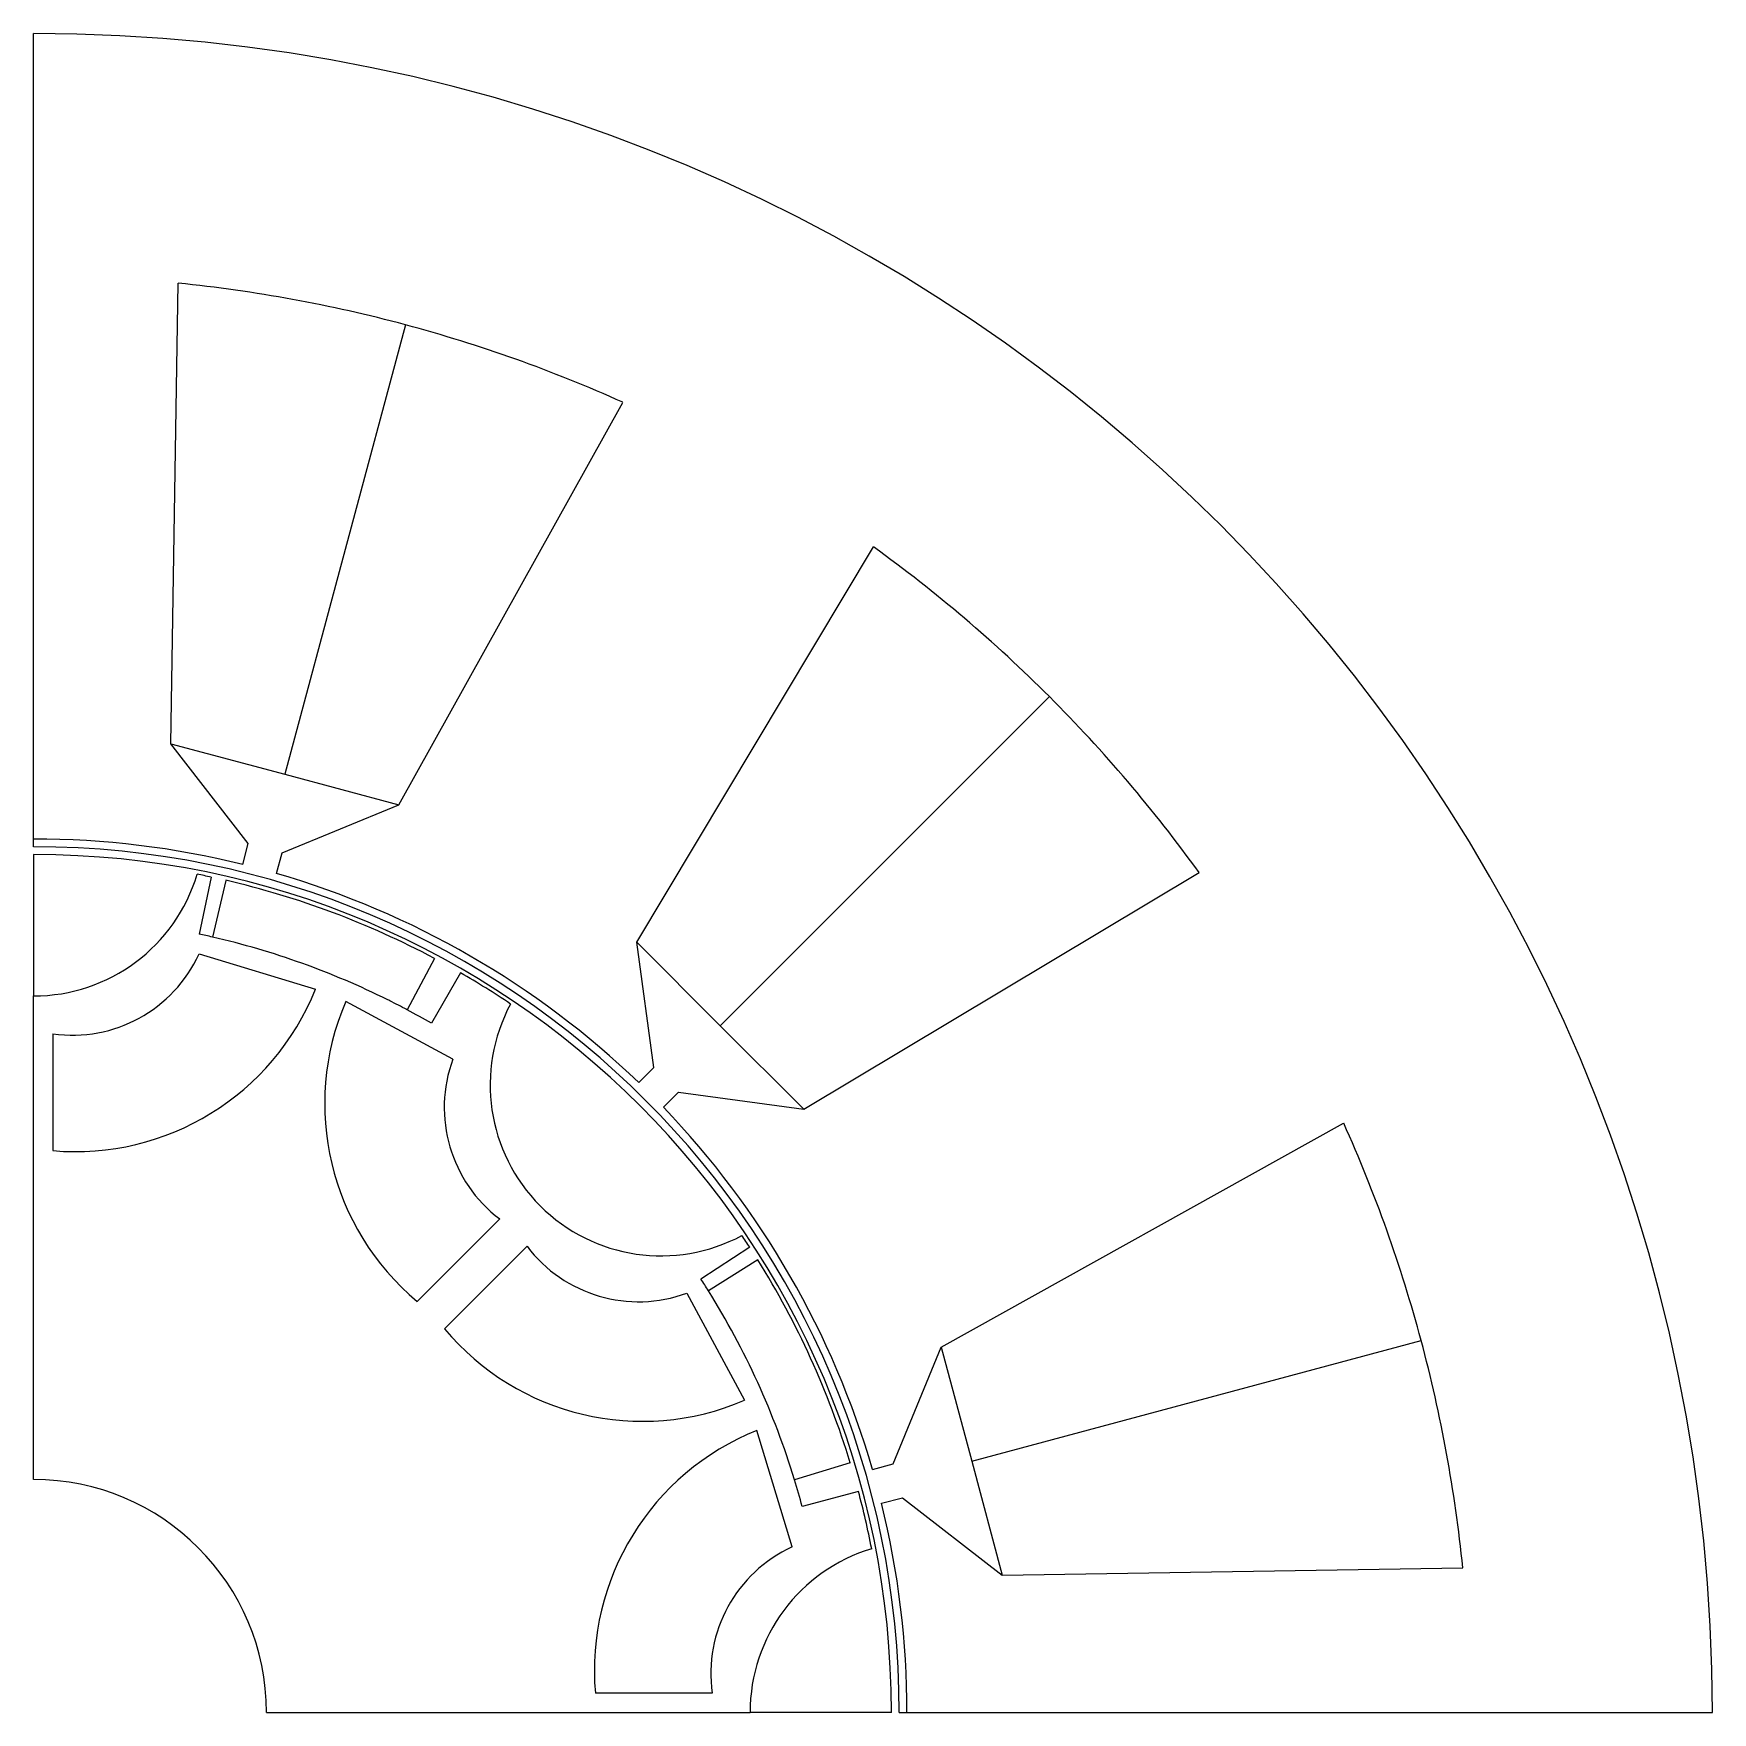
# Model space of a CAD drawing. Extents: x 0 to 43.3, y 0 to 43.2.
import ezdxf

# ---------------------------------------------------------------- set-up
doc = ezdxf.new("R2010")
doc.units = 0
doc.layers.add('default', color=7, linetype='CONTINUOUS')

msp = doc.modelspace()

# ---------------------------------------------------------------- linework, layer by layer
at = {"layer": 'default'}
for p, q in [((0, 22.5), (0, 43.25)), ((3.539, 24.954), (3.727, 36.82)), ((9.578, 35.747), (6.476, 24.167)), ((9.412, 23.381), (15.183, 33.75)), ((15.542, 19.841), (21.637, 30.024)), ((17.692, 17.692), (26.169, 26.169)), ((5.531, 22.381), (3.539, 24.954)), ((3.539, 24.954), (6.476, 24.167)), ((6.476, 24.167), (9.412, 23.381)), ((6.4, 22.148), (9.412, 23.381)), ((0, 22.3), (0, 22.5)), ((0, 22.1), (0, 18.458)), ((5.388, 21.845), (5.531, 22.381)), ((6.257, 21.613), (6.4, 22.148)), ((19.841, 15.542), (30.024, 21.637)), ((4.574, 21.519), (4.262, 20.052)), ((4.949, 21.436), (4.611, 19.975)), ((4.263, 19.54), (7.263, 18.635)), ((15.981, 16.617), (15.542, 19.841)), ((15.542, 19.841), (17.692, 17.692)), ((10.328, 19.425), (9.624, 18.1)), ((11, 19.053), (10.25, 17.754)), ((0, 6), (0, 18.458)), ((10.803, 16.831), (8.041, 18.312)), ((0.498, 17.481), (0.499, 14.473)), ((17.692, 17.692), (19.841, 15.542)), ((15.589, 16.225), (15.981, 16.617)), ((16.225, 15.589), (16.617, 15.981)), ((16.617, 15.981), (19.841, 15.542)), ((23.381, 9.412), (33.75, 15.183)), ((12.009, 12.713), (9.881, 10.587)), ((12.713, 12.009), (10.587, 9.881)), ((18.451, 11.982), (17.193, 11.165)), ((18.657, 11.658), (17.385, 10.863)), ((16.831, 10.803), (18.312, 8.041)), ((24.167, 6.476), (35.747, 9.578)), ((22.148, 6.4), (23.381, 9.412)), ((23.381, 9.412), (24.167, 6.476)), ((19.54, 4.263), (18.635, 7.263)), ((21.039, 6.432), (19.604, 5.994)), ((21.613, 6.257), (22.148, 6.4)), ((24.167, 6.476), (24.954, 3.539)), ((21.25, 5.694), (19.801, 5.306)), ((21.845, 5.388), (22.381, 5.531)), ((22.381, 5.531), (24.954, 3.539)), ((24.954, 3.539), (36.82, 3.727)), ((17.481, 0.498), (14.473, 0.499)), ((6, 0), (18.458, 0)), ((22.1, 0), (18.458, 0)), ((22.3, 0), (22.5, 0)), ((22.5, 0), (43.25, 0))]:
    msp.add_line(p, q, dxfattribs=at)
for centre, radius, start, end in [((0, 0), 43.25, 0, 90), ((-0.001, -0.002), 37.01, 75, 84.22), ((-0.001, -0.002), 37.01, 65.78, 75), ((-0.001, -0.001), 37.01, 45, 54.22), ((-0.001, -0.001), 37.01, 35.78, 45), ((0.001, 0.01), 22.49, 76.143, 90.003), ((0, 0), 22.3, 0, 90), ((0, 0), 22.1, 0, 90), ((0, 22.861), 4.403, 269.995, 343.255), ((-0.047, -0.229), 22.234, 78.0051, 78.9451), ((0, 0), 22, 62, 77), ((-0.003, -0.006), 22.506, 46.15, 73.85), ((0, 0), 20.5, 76.9999, 77.9999), ((0, 0), 20.5, 63.5765, 77), ((0.995, 21.043), 3.597, 262.0636, 335.3036), ((-0.03, -0.047), 22.056, 56.055, 59.995), ((1.081, 21.104), 6.657, 264.9844, 338.2244), ((14.158, 15.687), 6.657, 156.7756, 230.0156), ((0, 0), 20.5, 63.4067, 63.5765), ((0, 0), 20.5, 62.0281, 63.4067), ((16.165, 16.165), 4.403, 151.75, 298.25), ((0, 0), 20.5, 62, 62.028), ((0, 0), 20.5, 60, 62), ((14.177, 15.583), 3.597, 159.6964, 232.9364), ((-0.006, -0.003), 22.506, 16.15, 43.85), ((-0.002, -0.001), 37.01, 15, 24.22), ((-0.195, -0.129), 22.234, 33.005, 33.945), ((15.583, 14.177), 3.597, 217.0636, 290.3036), ((0, 0), 22, 17, 32), ((0, 0), 20.5, 31.9999, 32.9999), ((0, 0), 20.5, 17, 32), ((15.687, 14.158), 6.657, 219.9844, 293.2244), ((-0.002, -0.001), 37.01, 5.78, 15), ((21.104, 1.081), 6.657, 111.7756, 185.0156), ((0, 0), 6, 0, 90), ((0, 0), 20.5, 15.0001, 17.0001), ((0.054, 0.013), 21.944, 11.045, 15.005), ((-0.023, -0.003), 22.523, 0.007, 13.847), ((21.043, 0.995), 3.597, 114.6964, 187.9364), ((22.862, 0), 4.404, 106.755, 179.995)]:
    msp.add_arc(centre, radius, start, end, dxfattribs=at)

doc.saveas('drawing.dxf')
